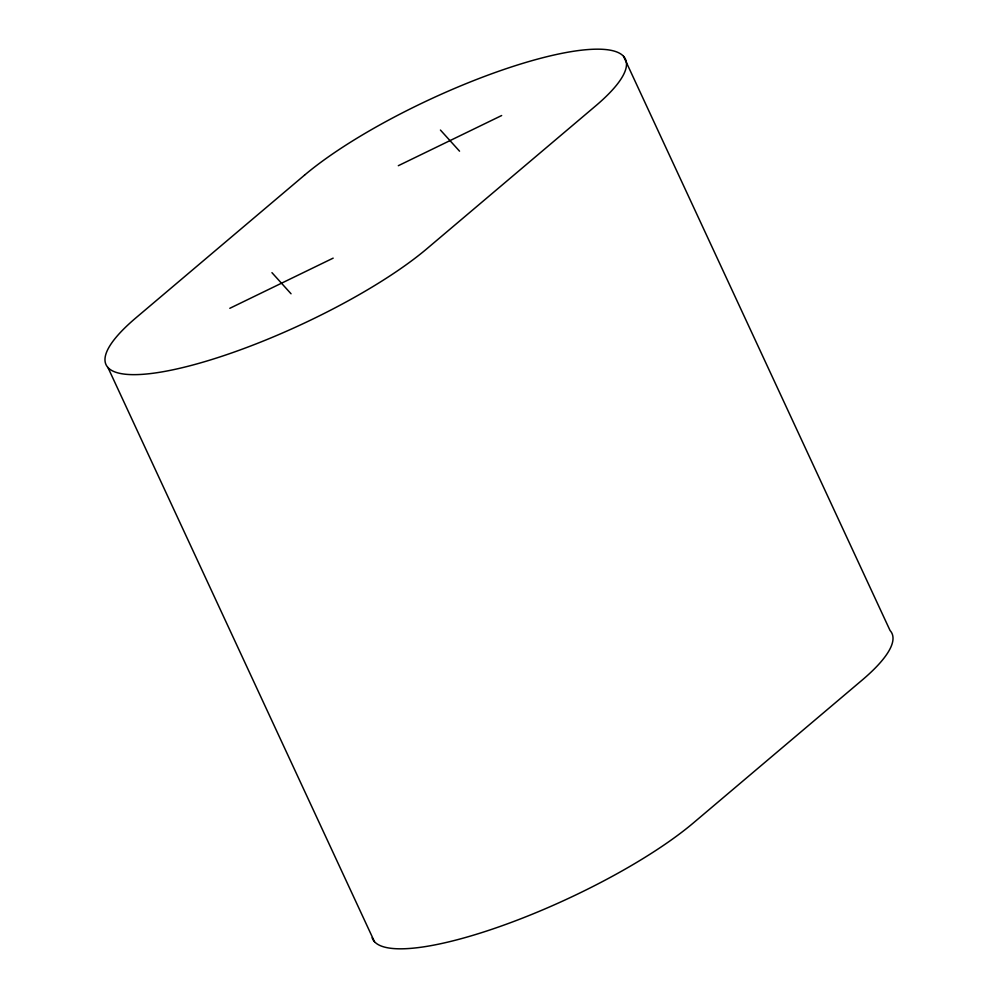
<?xml version="1.0" encoding="UTF-8"?>
<svg xmlns="http://www.w3.org/2000/svg" width="998" height="998" viewBox="0 0 998 998"><rect width="100%" height="100%" fill="white"/><g stroke="black" fill="none" stroke-linecap="round" stroke-linejoin="round"><path stroke-width="1.5" d="M398.314 165.705L501.657 115.531M229.814 308.307L333.17 258.133M440.43 130.052L459.542 151.172M271.943 272.654L291.042 293.774M623.55 56.35L890.066 630.524A193.425 45.808 -24.9 0 1 861.923 680.287L693.435 822.888A193.425 45.808 -24.9 0 1 502.83 925.483A193.425 45.808 -24.9 0 1 372.142 937.771M107.934 367.476L374.45 941.65M304.565 175.112L136.077 317.713A193.425 45.808 -24.9 0 0 181.449 367.888A193.425 45.808 -24.9 0 0 426.907 248.714L595.407 106.112A193.425 45.808 -24.9 0 0 550.023 55.938A193.425 45.808 -24.9 0 0 304.565 175.112"/></g></svg>
